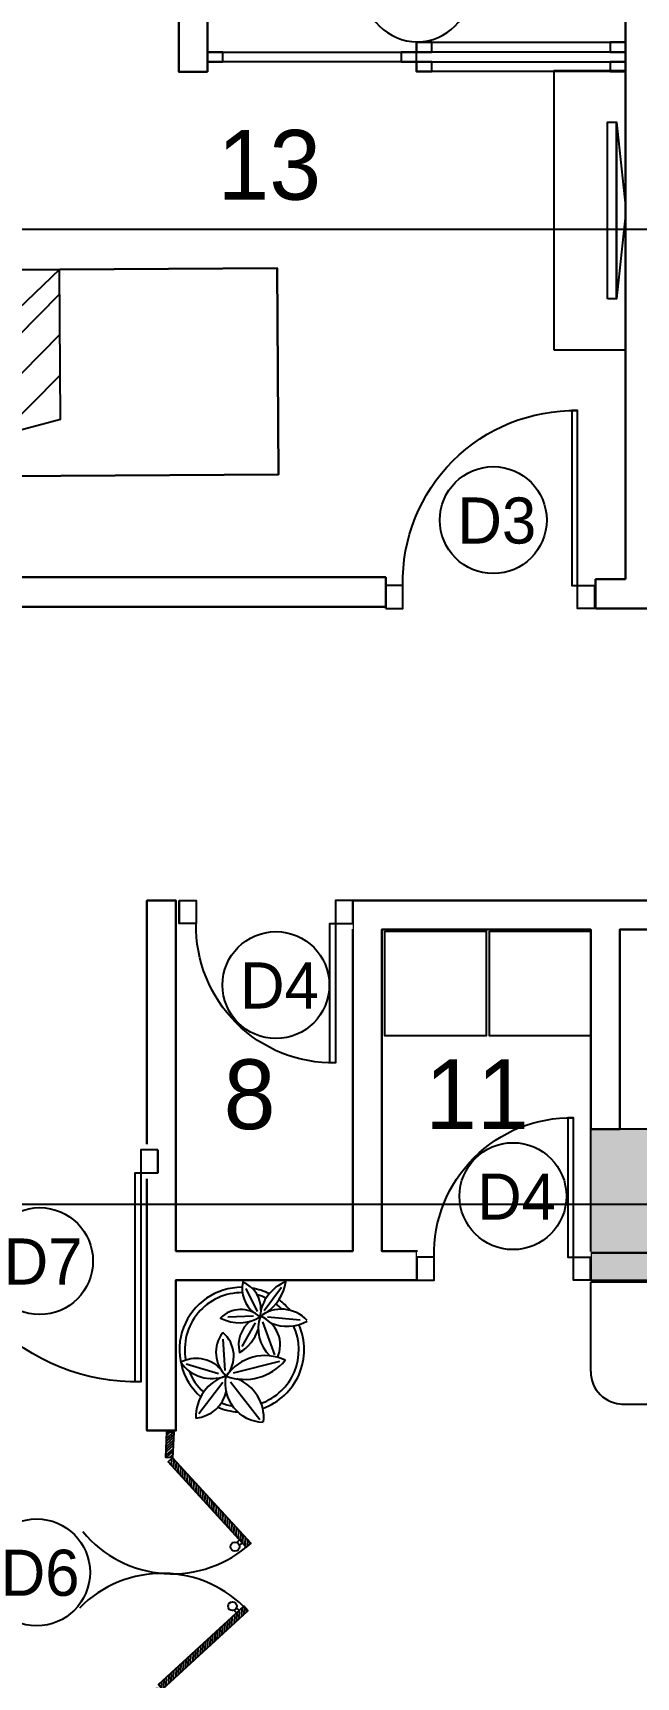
# Model space of a CAD drawing. Header units: millimetres. Extents: x 173236 to 801264, y -94969 to 615039.
# Drawn here: x 640923 to 643520, y 95612 to 102687 of the extents above; entities that cross this region are included whole.
import ezdxf
from ezdxf.enums import TextEntityAlignment as Align

# ---------------------------------------------------------------- set-up
doc = ezdxf.new("R2010")
doc.units = ezdxf.units.MM
doc.header["$MEASUREMENT"] = 0
doc.layers.add('00-Def-points', color=7, linetype='Continuous', plot=False)
for name, color, linetype in [('VOX-A-ANNO-DRTAG', 183, 'Continuous'), ('VOX-A-ANNO-GRID-LINE', 254, 'Continuous'), ('VOX-A-ANNO-TEXT', 30, 'Continuous'), ('VOX-A-COLUMN-SECT', 210, 'Continuous'), ('VOX-A-DOOR', 3, 'Continuous'), ('VOX-A-ELEV-1-NEAR', 130, 'Continuous'), ('VOX-A-FURN-LAYOUT', 93, 'Continuous')]:
    doc.layers.add(name, color=color, linetype=linetype)
doc.layers.add('VOX-A-WALL-SECT', color=1, linetype='Continuous', lineweight=30)
doc.styles.add('2 mm Rotis Annotative', font='', dxfattribs={"height": 2})
doc.styles.add('3 mm Rotis Annotative', font='', dxfattribs={"height": 3})
doc.styles.get('2 mm Rotis Annotative').set_extended_font_data('Rotis Sans Serif')
doc.styles.get('3 mm Rotis Annotative').set_extended_font_data('Rotis Sans Serif')

# ---------------------------------------------------------------- blocks, each defined once
blk = doc.blocks.new('column')
at = {"layer": 'VOX-A-COLUMN-SECT'}
h = blk.add_hatch(color=256, dxfattribs=at)
h.dxf.hatch_style = 1
h.paths.add_polyline_path([(705499.7, 161109.5), (706149.7, 161109.5), (706149.7, 161759.5), (705499.7, 161759.5)])
blk.add_lwpolyline([(705499.7, 161109.5), (706149.7, 161109.5), (706149.7, 161759.5), (705499.7, 161759.5)], close=True, dxfattribs=at)
blk = doc.blocks.new('dd')
at = {"layer": 'VOX-A-ANNO-GRID-LINE', "transparency": 33554610}
for p, q in [((725680.4, 156772.6), (697939.5, 156772.6)), ((725745.6, 152576), (698004.7, 152576))]:
    blk.add_line(p, q, dxfattribs=at)
at = {"layer": 'VOX-A-COLUMN-SECT'}
blk.add_blockref('column', (5900.1, -8858.5), dxfattribs=at)
blk = doc.blocks.new('VOX-A-DOOR-TAG')
at = {"layer": 'VOX-A-ANNO-DRTAG'}
blk.add_circle((0, 0), 2.3, dxfattribs=at)
at = {"style": '2 mm Rotis Annotative', "flags": 1}
blk.add_attdef('DOORDIMENSION', (-9.696, -3.017), '', height=1.984, dxfattribs=at)
at = {"layer": 'VOX-A-ANNO-DRTAG', "style": '2 mm Rotis Annotative'}
blk.add_attdef('D1', text='', height=1.984, dxfattribs=at).set_placement((0.152, -0.017), align=Align.MIDDLE)
blk = doc.blocks.new('DOOR & WINDOW')
ref = blk.add_blockref('VOX-A-DOOR-TAG', (757517.6, 149953.4), dxfattribs=dict(xscale=-100, yscale=100, zscale=100))
ref.add_attrib('D1', 'SD2', dxfattribs={"layer": 'VOX-A-ANNO-DRTAG', "height": 198.44, "style": '2 mm Rotis Annotative'}).set_placement((757502.3, 149951.7), align=Align.MIDDLE)
at = {"xscale": 100, "yscale": 100, "zscale": 100}
for p, values in [((757845.1, 147665), {'D1': 'D3'}), ((756909.2, 145664.2), {'D1': 'D4'}), ((757929.9, 144755.8), {'D1': 'D4'}), ((755891.7, 144476.3), {'D1': 'D7'}), ((755879, 143136.9), {'D1': 'D6'})]:
    blk.add_blockref('VOX-A-DOOR-TAG', p, dxfattribs=at).add_auto_attribs(values)
blk = doc.blocks.new('*U628')
blk.add_wipeout([(0, -125), (-915, -125), (-915, 25), (0, 25)])
at = {"layer": 'VOX-A-DOOR'}
for points in [[(-915, 0), (-840, 0), (-840, -100), (-915, -100)], [(0, 0), (-75, 0), (-75, -100), (0, -100)], [(-75, -100), (-75, -865), (-100, -865), (-100, -100)]]:
    blk.add_lwpolyline(points, close=True, dxfattribs=at)
blk.add_arc((-90.7, -115.7), 749.5, 178.80152, 271.19848, dxfattribs=at)
at = {"layer": 'VOX-A-WALL-SECT'}
for p, q in [((-915, -100), (-915, 0)), ((0, -100), (0, 0))]:
    blk.add_line(p, q, dxfattribs=at)
blk = doc.blocks.new('dooe-flat-4')
at = {"layer": 'VOX-A-DOOR', "lineweight": -3}
for points in [[(-556461, 58991.8), (-556480, 58992.6), (-556490.6, 58993), (-556486.1, 59103.3), (-556456.5, 59102.1), (-556461, 58991.8), (-556123.3, 58625), (-556143.1, 58607.2), (-556480.8, 58973.6), (-556461, 58991.8), (-556460.2, 59010.4)], [(-556457.9, 59067.1), (-556488.8, 59038.6)], [(-556457.4, 59078.6), (-556488.3, 59050.6)], [(-556485.4, 59066), (-556456.9, 59091.9), (-556487.8, 59063.9)], [(-556457.8, 59102.1), (-556487.3, 59075.4)], [(-556471.5, 59102.7), (-556486.7, 59088.7)], [(-556459.4, 59030.3), (-556490.3, 59002.3)], [(-556458.4, 59055.6), (-556489.2, 59027.1)], [(-556459.9, 59018.8), (-556488.4, 58992.9)], [(-556458.9, 59043.6), (-556487.4, 59017.7)], [(-556460.4, 59004.7), (-556474.3, 58992.4)], [(-556466, 58987.1), (-556467.2, 58958.8)], [(-556455.9, 58986.3), (-556457.4, 58948.2)], [(-556446.5, 58975.7), (-556448.1, 58938.1)], [(-556436.8, 58965.1), (-556438.3, 58927.5)], [(-556427, 58955), (-556428.5, 58916.9)], [(-556417.7, 58944.4), (-556419.2, 58906.7)], [(-556407.9, 58933.8), (-556409.4, 58896.1)], [(-556398.1, 58923.6), (-556399.7, 58885.5)], [(-556388.8, 58913), (-556390.3, 58875.4)], [(-556379, 58902.4), (-556380.5, 58864.8)], [(-556369.2, 58892.3), (-556370.8, 58854.2)], [(-556359.9, 58881.7), (-556361.4, 58844.1)], [(-556350.1, 58871.1), (-556351.7, 58833.5)], [(-556340.3, 58860.9), (-556341.9, 58822.9)], [(-556331, 58850.4), (-556332.5, 58812.7)], [(-556321.2, 58839.8), (-556322.8, 58802.1)], [(-556311.5, 58829.6), (-556313, 58791.5)], [(-556302.1, 58819), (-556303.7, 58781.4)], [(-556292.4, 58808.4), (-556293.9, 58770.8)], [(-556282.6, 58798.3), (-556284.1, 58760.2)], [(-556273.2, 58787.7), (-556274.8, 58750.1)], [(-556263.5, 58777.1), (-556265, 58739.5)], [(-556253.7, 58766.9), (-556255.2, 58728.9)], [(-556244.4, 58756.4), (-556245.9, 58718.7)], [(-556234.6, 58745.8), (-556236.1, 58708.1)], [(-556224.8, 58735.6), (-556226.4, 58697.5)], [(-556215.5, 58725), (-556217, 58687.4)], [(-556205.7, 58714.4), (-556207.2, 58676.8)], [(-556195.9, 58704.3), (-556197.5, 58666.2)], [(-556186.6, 58693.7), (-556188.1, 58655.6)], [(-556176.8, 58683.1), (-556178.4, 58645.5)], [(-556167, 58672.9), (-556168.6, 58634.9)], [(-556157.7, 58662.4), (-556159.3, 58624.3)], [(-556147.9, 58651.8), (-556149.5, 58614.1)], [(-556138.2, 58641.6), (-556139.4, 58611)], [(-556184, 58627.5), (-556172, 58638.5), (-556161.4, 58626.6), (-556172.9, 58616)], [(-556128.8, 58631), (-556129.3, 58619.9)], [(-556506, 57885.3), (-556501.5, 57996), (-556135.2, 58333.7), (-556153.4, 58353.5), (-556519.8, 58015.8), (-556501.5, 57996), (-556520.6, 57996.8), (-556531.2, 57997.2), (-556535.7, 57886.5), (-556506.1, 57884.4)], [(-556224.5, 58251.7), (-556223, 58289.3)], [(-556214, 58261), (-556212.4, 58299.1)], [(-556203.8, 58270.8), (-556202.3, 58308.5)], [(-556183.9, 58347.2), (-556173.2, 58335.2), (-556184.8, 58324.6), (-556195.8, 58336.1)], [(-556193.2, 58280.6), (-556191.7, 58318.2)], [(-556182.6, 58289.9), (-556181.1, 58328)], [(-556172.5, 58299.7), (-556170.9, 58337.3)], [(-556161.9, 58309.5), (-556160.3, 58347.1)], [(-556151.3, 58318.8), (-556150.1, 58349.4)], [(-556141.1, 58328.6), (-556140.7, 58339.7)], [(-556297.8, 58184.2), (-556296.3, 58221.8)], [(-556287.2, 58193.9), (-556285.7, 58231.6)], [(-556276.6, 58203.3), (-556275.1, 58241.4)], [(-556266.5, 58213.1), (-556265, 58250.7)], [(-556255.9, 58222.8), (-556254.4, 58260.5)], [(-556245.3, 58232.2), (-556243.8, 58270.2)], [(-556235.1, 58241.9), (-556233.6, 58279.6)], [(-556370.6, 58116.6), (-556369.1, 58154.7)], [(-556360.5, 58126.4), (-556359, 58164)], [(-556349.9, 58136.2), (-556348.4, 58173.8)], [(-556339.3, 58145.5), (-556337.8, 58183.6)], [(-556329.2, 58155.3), (-556327.6, 58192.9)], [(-556318.6, 58165.1), (-556317, 58202.7)], [(-556308, 58174.4), (-556306.4, 58212.5)], [(-556454.5, 58039.8), (-556453, 58077.4)], [(-556443.9, 58049.5), (-556442.4, 58087.2)], [(-556433.3, 58058.9), (-556431.8, 58096.9)], [(-556423.2, 58068.6), (-556421.6, 58106.3)], [(-556412.6, 58078.4), (-556411, 58116)], [(-556402, 58087.7), (-556400.4, 58125.8)], [(-556391.8, 58097.5), (-556390.3, 58135.2)], [(-556381.2, 58107.3), (-556379.7, 58144.9)], [(-556516, 58011.7), (-556515.6, 58019.6)], [(-556506.2, 58001.1), (-556505, 58029.4)], [(-556496, 58001.1), (-556494.4, 58039.2)], [(-556485.8, 58010.9), (-556484.3, 58048.5)], [(-556475.3, 58020.2), (-556473.7, 58058.3)], [(-556464.7, 58030), (-556463.1, 58068.1)], [(-556504.9, 57912.3), (-556533.4, 57943.2)], [(-556530.7, 57955), (-556504.3, 57926.5), (-556532.8, 57957.3)], [(-556503.2, 57954.8), (-556531.7, 57985.2)], [(-556503.8, 57940.6), (-556530.1, 57969.2)], [(-556502.6, 57969), (-556529, 57997.1)], [(-556502, 57983.2), (-556514.8, 57996.5)], [(-556521.5, 57885.9), (-556535.1, 57901.1)], [(-556532.4, 57913), (-556506.1, 57884.4), (-556534.5, 57914.8)], [(-556505.5, 57898.6), (-556531.8, 57926.7)]]:
    blk.add_lwpolyline(points, dxfattribs=at)
for centre in [(-556191.6, 58609.7), (-556202.1, 58353.3)]:
    blk.add_circle(centre, 18.8, dxfattribs=at)
for centre, start, end in [((-556462.2, 58991.9), 219.71301, 312.6079), ((-556502.8, 57994.3), 42.71227, 135.60717)]:
    blk.add_arc(centre, 499.7, start, end, dxfattribs=at)
blk = doc.blocks.new('WC SLIDING DOOR')
at = {"layer": 'VOX-A-FURN-LAYOUT'}
for points in [[(625726.7, 65711.7), (626626.7, 65711.7), (626626.7, 65753.4), (625726.7, 65753.4)], [(625726.7, 65628.4), (626626.7, 65628.4), (626626.7, 65670), (625726.7, 65670)], [(626626.7, 65670), (627526.7, 65670), (627526.7, 65711.7), (626626.7, 65711.7)]]:
    blk.add_lwpolyline(points, dxfattribs=at)
for points in [[(625726.7, 65753.4), (625793.3, 65753.4), (625793.3, 65711.7), (625726.7, 65711.7)], [(626560, 65753.4), (626626.7, 65753.4), (626626.7, 65711.7), (626560, 65711.7)], [(625726.7, 65670), (625793.3, 65670), (625793.3, 65628.4), (625726.7, 65628.4)], [(626560, 65670), (626626.7, 65670), (626626.7, 65628.4), (626560, 65628.4)], [(626626.7, 65711.7), (626693.3, 65711.7), (626693.3, 65670), (626626.7, 65670)], [(627460, 65711.7), (627526.7, 65711.7), (627526.7, 65670), (627460, 65670)]]:
    blk.add_lwpolyline(points, close=True, dxfattribs=at)
blk = doc.blocks.new('*U383')
blk.add_wipeout([(0, 125), (-1065, 125), (-1065, -25), (0, -25)])
at = {"layer": 'VOX-A-DOOR'}
for points in [[(-75, 100), (-75, 1015), (-100, 1015), (-100, 100)], [(-1065, 0), (-990, 0), (-990, 100), (-1065, 100)], [(0, 0), (-75, 0), (-75, 100), (0, 100)]]:
    blk.add_lwpolyline(points, close=True, dxfattribs=at)
blk.add_arc((-93.75, 118.75), 896.45, 88.801518, 181.198482, dxfattribs=at)
at = {"layer": 'VOX-A-WALL-SECT'}
for p, q in [((-1065, 100), (-1065, 0)), ((0, 100), (0, 0))]:
    blk.add_line(p, q, dxfattribs=at)
blk = doc.blocks.new('*U388')
blk.add_wipeout([(0, -125), (760, -125), (760, 25), (0, 25)])
at = {"layer": 'VOX-A-DOOR'}
for points in [[(0, 0), (75, 0), (75, -100), (0, -100)], [(760, 0), (685, 0), (685, -100), (760, -100)], [(75, -100), (75, -710), (100, -710), (100, -100)]]:
    blk.add_lwpolyline(points, close=True, dxfattribs=at)
blk.add_arc((87.5, -112.5), 597.6, 268.80152, 1.19848, dxfattribs=at)
at = {"layer": 'VOX-A-WALL-SECT'}
for p, q in [((0, -100), (0, 0)), ((760, -100), (760, 0))]:
    blk.add_line(p, q, dxfattribs=at)
blk = doc.blocks.new('*U389')
blk.add_wipeout([(0, 125), (760, 125), (760, -25), (0, -25)])
at = {"layer": 'VOX-A-DOOR'}
for points in [[(75, 100), (75, 710), (100, 710), (100, 100)], [(0, 0), (75, 0), (75, 100), (0, 100)], [(760, 0), (685, 0), (685, 100), (760, 100)]]:
    blk.add_lwpolyline(points, close=True, dxfattribs=at)
blk.add_arc((87.5, 112.5), 597.6, 358.80152, 91.19848, dxfattribs=at)
at = {"layer": 'VOX-A-WALL-SECT'}
for p, q in [((0, 100), (0, 0)), ((760, 100), (760, 0))]:
    blk.add_line(p, q, dxfattribs=at)
blk = doc.blocks.new('TYPICAL FLOOR PLAN')
at = {"layer": 'VOX-A-WALL-SECT'}
blk.add_line((989240.6, 123818.4), (989240.6, 119590.3), dxfattribs=at)
blk.add_lwpolyline([(987440.6, 121773.2), (987440.6, 124189), (988016.3, 124189), (988015.7, 124419), (987317.5, 124419), (987317.5, 121773.2), (987440.6, 121773.2)], dxfattribs=at)
blk.add_lwpolyline([(990234.9, 116566.9), (989090.6, 116566.8), (989090.6, 116691.8), (990234.9, 116691.9)], close=True, dxfattribs=at)
at = {"xscale": -0.9836065496331988, "yscale": 0.9836065496331988, "zscale": 0.9836065496331988, "rotation": 180}
blk.add_blockref('*U628', (989108, 119464.6), dxfattribs=at)
at = {"layer": '00-Def-points', "xscale": -1}
blk.add_blockref('WC SLIDING DOOR', (1614967.2, 56146.9), dxfattribs=at)
at = {"layer": 'VOX-A-WALL-SECT', "xscale": 1.000244899239778, "yscale": 1.000244899239778, "zscale": 1.000244899239778, "rotation": 359.8355386460866}
blk.add_blockref('dooe-flat-4', (1543716.4, 55206.1), dxfattribs=at)
at = {"layer": 'VOX-A-WALL-SECT'}
for p, q in [((989240.6, 119590.3), (989111.8, 119590.3)), ((989111.8, 119464), (989111.8, 119590.3)), ((989111.8, 119464), (989365.6, 119464))]:
    blk.add_line(p, q, dxfattribs=at)
blk.add_lwpolyline([(988208, 119598.1), (988208, 119471.7), (985745.1, 119471.7), (985745.1, 124189), (985481.8, 124189), (985481.8, 124419), (986100.1, 124419), (986100.1, 124189), (985870.1, 124189), (985870.1, 119598.1)], close=True, dxfattribs=at)
blk.add_lwpolyline([(991685.3, 118082), (989215.8, 118082), (989215.8, 117223.7), (989090.8, 117223.7), (989090.8, 118082), (988190.8, 118082), (988190.8, 116699), (988342.3, 116699), (988342.3, 116574), (987305, 116574), (987305, 115926.2), (987180, 115926.2), (987180, 118207), (987305, 118207), (987305, 116699), (988065.8, 116699), (988065.8, 118207), (990261.7, 118207)], dxfattribs=at)
at = {"xscale": -0.9836065496332035, "yscale": 0.9836065496332035, "zscale": 0.9836065496331988}
for name, p in [('*U388', (988065.8, 118207)), ('*U389', (989089.8, 116574))]:
    blk.add_blockref(name, p, dxfattribs=at)
at = {"xscale": -0.9836065496331988, "yscale": 0.9836065496331988, "zscale": 0.9836065496331988, "rotation": 180}
blk.add_blockref('*U383', (987227.5, 117134), dxfattribs=at)
blk = doc.blocks.new('hfhf')
at = {"layer": 'VOX-A-FURN-LAYOUT', "lineweight": -3}
blk.add_lwpolyline([(788034.8, -56237.8), (788922.8, -56240.9), (788675.1, -57177.4), (788031.5, -57175.2), (788922.8, -56240.9), (788675.1, -57177.4), (788031.5, -57175.2), (788922.8, -56240.9), (788916.3, -58115.6), (788028.2, -58112.5), (788034.8, -56237.8), (788028.2, -58112.5), (788916.3, -58115.6), (788922.8, -56240.9)], dxfattribs=at)
for points in [[(788158.3, -56337.7, -0.414214), (788257.4, -56239.3, 0.414214)], [(788701.2, -56240.9, -0.414214), (788799.6, -56340, 0.414214)], [(788256, -56633.9, -0.414214), (788157.6, -56534.8, 0.414214)]]:
    blk.add_lwpolyline(points, format="xyb", close=True, dxfattribs=at)
for points in [[(787406.8, -56677.5), (787407.8, -56283), (787951.7, -56284.9), (787950.3, -56679.4)], [(788157.6, -56337.2), (788156.9, -56534.3)], [(788867.3, -56450.7), (788137.1, -57175.5)], [(788255.5, -56633.6), (788547.6, -56634.6)], [(788805.1, -56686.3), (788311.5, -57176.1)], [(788742.5, -56921.9), (788485.9, -57176.8)]]:
    blk.add_lwpolyline(points, close=True, dxfattribs=at)
blk = doc.blocks.new('TV')
at = {"layer": 'VOX-A-FURN-LAYOUT'}
for points in [[(191822, 38327.6), (191822, 38018.1), (193022, 38018.1), (193022, 38327.6)], [(192042, 38096.5), (192802, 38096.5), (192802, 38057.3), (192042, 38057.3)], [(192042, 38057.3), (192802, 38057.3), (192440.6, 38018.1), (192403.3, 38018.1)]]:
    blk.add_lwpolyline(points, close=True, dxfattribs=at)
blk = doc.blocks.new('FLOWER BASE')
at = {"layer": 'VOX-A-FURN-LAYOUT'}
for points in [[(642191.6, 165556.9, 0.32142), (642113.3, 165677.7, 0.288488), (642162.4, 165545.8)], [(642214.4, 165546.7, 0.205074), (642299.2, 165679.8, 0.287294), (642187.4, 165531.5)], [(642186.8, 165528.6, 0.405675), (642017.7, 165523.8, 0.269705), (642189, 165529.7)], [(642146.8, 165511.1, 0.306071), (642099.6, 165375.8, 0.183162), (642180.1, 165474.7)], [(642016.5, 165306.2, 0.32993), (641846, 165333.6, 0.349392), (642039.7, 165274.6, 0.009084), (642037.1, 165279.5)], [(642200.8, 165074, -0.459891), (642041.7, 165274.8, 0.339338), (641911.1, 165092.5)]]:
    blk.add_lwpolyline(points, format="xyb", dxfattribs=at)
for points in [[(642176.2, 165551.6), (642127.3, 165651)], [(642205.4, 165556.2), (642280.1, 165656.3)], [(642158.8, 165532), (642048.8, 165526.8)], [(642166.3, 165502.4), (642109.4, 165400.7)], [(642198.8, 165507.1), (642250.2, 165365.6)], [(642219.1, 165528.7), (642359.9, 165515.7)], [(642026.9, 165433.1), (642035.9, 165298.6)], [(641870.1, 165326.2), (642009.3, 165284.4)], [(642271.5, 165336.9), (642072.6, 165286.2)], [(641924.6, 165113.1), (642026.8, 165247.8)], [(642187, 165085.7), (642060.6, 165247.8)]]:
    blk.add_lwpolyline(points, dxfattribs=at)
blk.add_lwpolyline([(642042.1, 165273.8, 0.316878), (642296.3, 165341.9, 0.372065)], format="xyb", close=True, dxfattribs=at)
for centre, radius, start, end in [((642109, 165387.5), 268.4, 89.64112, 228.98073), ((642109, 165387.5), 268.4, 63.84522, 80.49499), ((642109, 165387.5), 245.5, 89.34997, 190.54505), ((642109, 165387.5), 245.5, 64.77356, 74.24381), ((642109, 165387.5), 245.5, 45.18499, 53.3148), ((642109, 165387.5), 268.4, 39.13151, 53.33679), ((642242.6, 165650.5), 131.8, 241.25239, 245.13616), ((642342, 165477.8), 162.2, 160.54139, 226.11329), ((642101.3, 165712.3), 200.5, 294.6734, 296.79944), ((642279.6, 165410.3), 151.4, 42.87233, 128.21412), ((642143.4, 165408.1), 131.1, 335.04005, 69.40312), ((642304.2, 165665.6), 177.6, 247.02028, 298.95814), ((642134.8, 165375.9), 137.2, 141.8097, 227.72278), ((641944.1, 165360.1), 130.6, 318.88184, 50.62867), ((642109, 165387.5), 245.5, 289.93287, 24.68447), ((642109, 165387.5), 268.4, 289.65821, 23.65725), ((642109, 165387.5), 245.5, 201.48192, 228.09634), ((642024.9, 165094.6), 178.9, 354.49403, 69.34388), ((641899.3, 165238.9), 146, 274.92555, 348.77565), ((642109, 165387.5), 245.5, 249.0253, 260.80261), ((642109, 165387.5), 268.4, 247.52017, 266.3562)]:
    blk.add_arc(centre, radius, start, end, dxfattribs=at)
blk = doc.blocks.new('1ST FLOOR FURNITURE')
at = {"layer": 'VOX-A-FURN-LAYOUT'}
for p, q in [((644301.9, 163522.5), (644301.9, 163906.6)), ((644435.8, 163382.6, 0.3), (645263.7, 163382.6, 0.1))]:
    blk.add_line(p, q, dxfattribs=at)
for points in [[(643416, 165417.1), (643851.8, 165417.1), (643851.8, 164967.1), (643416, 164967.1)], [(643866.3, 165417.1), (644302.1, 165417.1), (644302.1, 164967.1), (643866.3, 164967.1)]]:
    blk.add_lwpolyline(points, close=True, dxfattribs=at)
at = {"layer": 'VOX-A-FURN-LAYOUT', "extrusion": (0.000291413, 0, 1)}
blk.add_arc((644441.9, 163522.5, 187.8), 140, 180, 270, dxfattribs=at)
at = {"layer": 'VOX-A-ELEV-1-NEAR'}
blk.add_blockref('FLOWER BASE', (690.7, -1770.8), dxfattribs=at)
at = {"layer": 'VOX-A-WALL-SECT', "rotation": 90}
blk.add_blockref('TV', (682470.2, -23902.6), dxfattribs=at)
at = {"layer": 'VOX-A-WALL-SECT', "xscale": -1, "rotation": 90.16446135390164}
blk.add_blockref('hfhf', (582577.6, 956129.1), dxfattribs=at)

msp = doc.modelspace()

# ---------------------------------------------------------------- block references
at = {"layer": '00-Def-points'}
msp.add_blockref('DOOR & WINDOW', (-114939.7, -47074.6), dxfattribs=at)
at = {"layer": 'VOX-A-ANNO-GRID-LINE'}
msp.add_blockref('dd', (-68075.9, -54931.2), dxfattribs=at)

# ---------------------------------------------------------------- next in the draw order: block references
msp.add_blockref('TYPICAL FLOOR PLAN', (-345765.8, -19253.9))

# ---------------------------------------------------------------- next in the draw order: block references
at = {"layer": 'VOX-A-ELEV-1-NEAR'}
msp.add_blockref('1ST FLOOR FURNITURE', (-977.1, -66596.2), dxfattribs=at)

# ---------------------------------------------------------------- next in the draw order: texts
at = {"layer": 'VOX-A-ANNO-TEXT', "char_height": 300, "attachment_point": 1, "style": '3 mm Rotis Annotative'}
for s, insert in [('13', (641718, 102269.2)), ('8', (641744.6, 98269.5)), ('11', (642612.1, 98269.5))]:
    msp.add_mtext_dynamic_manual_height_columns(s, width=8361.37, gutter_width=1000, heights=[0], dxfattribs=dict(at, insert=insert))

doc.saveas('drawing.dxf')
